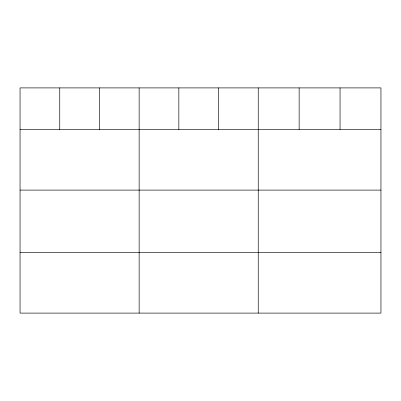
<?xml version="1.0" encoding="UTF-8"?>
<svg xmlns="http://www.w3.org/2000/svg" width="401" height="401" viewBox="0 0 401 401"><rect width="100%" height="100%" fill="white"/><g stroke="black" fill="none" stroke-linecap="round" stroke-linejoin="round"><path stroke-width="0.6" d="M380.95 129.513L380.95 313.101L20.05 313.101L20.05 87.899L380.95 87.899L380.95 129.513L20.05 129.513M20.05 190.099L380.95 190.099M20.05 252.52L380.95 252.52M340.048 87.899L340.048 129.513M299.146 87.899L299.146 129.513M258.244 87.899L258.244 313.101M218.545 87.899L218.545 129.513M178.846 87.899L178.846 129.513M139.147 87.899L139.147 313.101M99.448 87.899L99.448 129.513M59.749 87.899L59.749 129.513"/></g></svg>
